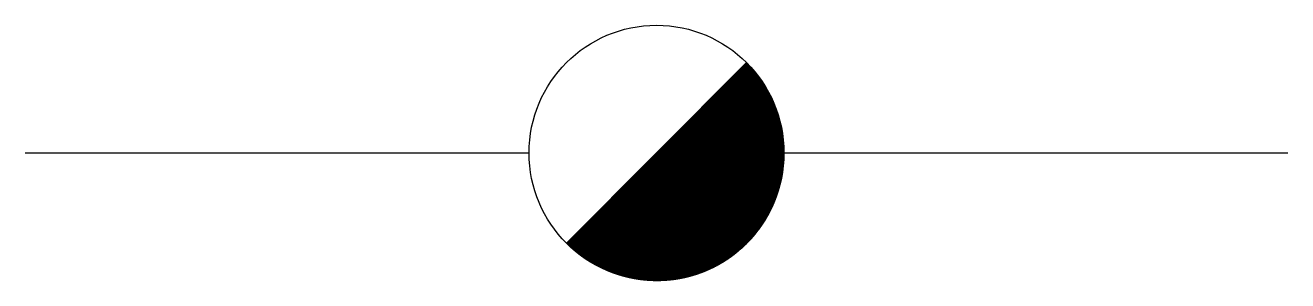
# Model space of a CAD drawing. Header units: metres. Extents: x 7 to 3951, y -381 to 416.
import ezdxf

# ---------------------------------------------------------------- set-up
doc = ezdxf.new("R2010")
doc.units = ezdxf.units.M

msp = doc.modelspace()

# ---------------------------------------------------------------- hatches: boundary and pattern name
h = msp.add_hatch()
h.set_pattern_fill('SOLID')
h.paths.add_polyline_path([(1697.52, -264.12, 0.67), (2377.28, 17.44, 0.2), (2260.65, 299.01)])

# ---------------------------------------------------------------- linework, layer by layer
msp.add_line((1697.52, -264.12), (2260.65, 299.01))
for points in [[(7.46, 17.44), (1580.89, 17.44)], [(2377.28, 17.44), (3950.7, 17.44)]]:
    msp.add_lwpolyline(points)
msp.add_circle((1979.08, 17.44), 398.19)

doc.saveas('drawing.dxf')
